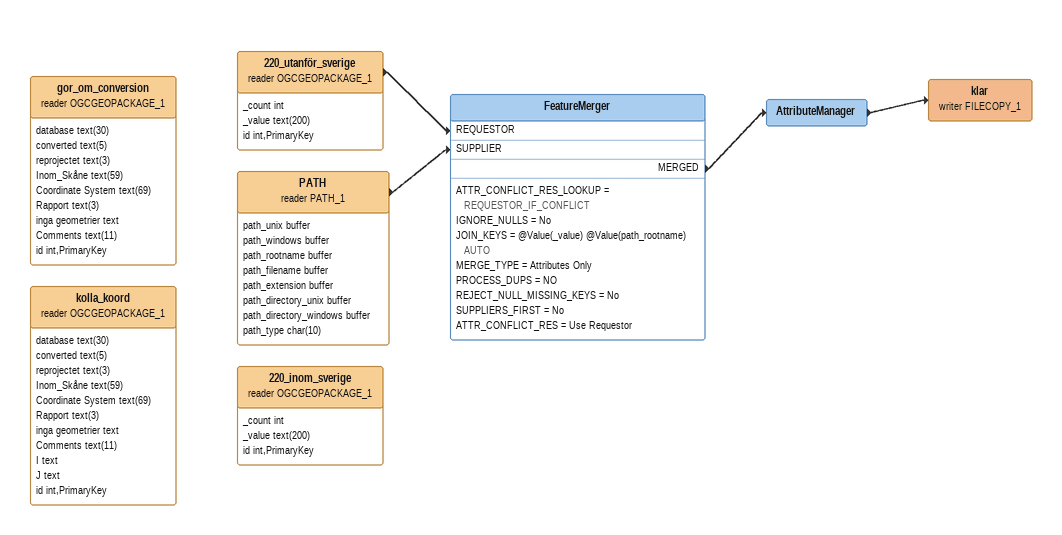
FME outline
gor_om_conversion (reader OGCGEOPACKAGE_1)
    attributes: database text(30), converted text(5), reprojectet text(3), Inom_Skåne text(59), Coordinate System text(69), Rapport text(3), inga geometrier text, Comments text(11), id int,PrimaryKey
kolla_koord (reader OGCGEOPACKAGE_1)
    attributes: database text(30), converted text(5), reprojectet text(3), Inom_Skåne text(59), Coordinate System text(69), Rapport text(3), inga geometrier text, Comments text(11), I text, J text, id int,PrimaryKey
220_utanför_sverige (reader OGCGEOPACKAGE_1)
    attributes: _count int, _value text(200), id int,PrimaryKey
    -> FeatureMerger [REQUESTOR]
PATH (reader PATH_1)
    attributes: path_unix buffer, path_windows buffer, path_rootname buffer, path_filename buffer, path_extension buffer, path_directory_unix buffer, path_directory_windows buffer, path_type char(10)
    -> FeatureMerger [SUPPLIER]
FeatureMerger
    ATTR_CONFLICT_RES_LOOKUP = REQUESTOR_IF_CONFLICT
    IGNORE_NULLS = No
    JOIN_KEYS = @Value(_value) @Value(path_rootname) AUTO
    MERGE_TYPE = Attributes Only
    PROCESS_DUPS = NO
    REJECT_NULL_MISSING_KEYS = No
    SUPPLIERS_FIRST = No
    ATTR_CONFLICT_RES = Use Requestor
    MERGED -> AttributeManager
AttributeManager
    -> klar (writer FILECOPY_1)
klar (writer FILECOPY_1)
220_inom_sverige (reader OGCGEOPACKAGE_1)
    attributes: _count int, _value text(200), id int,PrimaryKey
